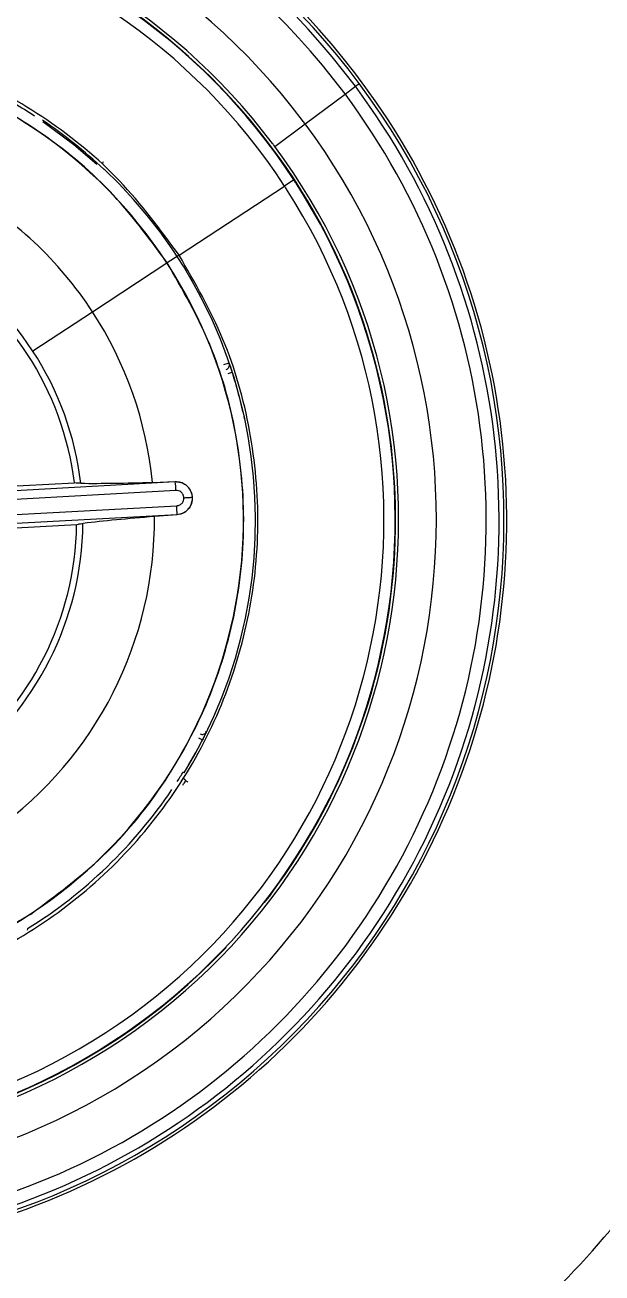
# Model space of a CAD drawing. Extents: x 943 to 1030, y 781 to 934.
# Drawn here: x 1021.084 to 1021.871, y 854.931 to 856.631 of the extents above; entities that cross this region are included whole.
import ezdxf

# ---------------------------------------------------------------- set-up
doc = ezdxf.new("R2010")
doc.units = 0
doc.header["$MEASUREMENT"] = 0
doc.layers.add('1', color=4, linetype='Continuous')

# ---------------------------------------------------------------- blocks, each defined once
blk = doc.blocks.new('AIRA')
at = {"layer": '1', "color": 3, "linetype": 'Continuous', "lineweight": 25}
for p, q in [((78.3433, 53.3715), (78.3574, 53.382)), ((78.3574, 53.382), (78.3627, 53.3859)), ((78.2888, 53.3309), (78.3433, 53.3715)), ((78.2474, 53.3001), (78.2888, 53.3309)), ((78.0124, 53.2772), (78.0123, 53.277)), ((78.0144, 53.269), (78.0146, 53.2693)), ((78.2736, 53.2544), (78.2608, 53.2461)), ((78.2736, 53.2544), (78.2742, 53.2548)), ((78.1169, 53.152), (78.2608, 53.2461)), ((78.1169, 53.152), (78.1007, 53.1414)), ((77.9988, 53.0749), (78.1004, 53.1413)), ((77.9173, 53.0216), (77.9988, 53.0749)), ((78.1782, 53.0028), (78.1838, 53.0047)), ((78.1838, 53.0047), (78.1853, 53.0039)), ((78.1837, 52.9908), (78.1893, 52.9926)), ((78.1117, 52.8429), (77.6824, 52.8189)), ((78.1126, 52.8312), (77.6833, 52.8071)), ((77.7266, 52.8282), (77.9742, 52.8418)), ((78.0808, 52.8423), (78.1117, 52.8433)), ((78.1117, 52.8429), (78.1117, 52.8433)), ((78.1343, 52.8264), (78.135, 52.8219)), ((78.135, 52.8219), (78.1348, 52.8174)), ((77.6844, 52.787), (78.1137, 52.8103)), ((77.6848, 52.7752), (78.1142, 52.7985)), ((78.1142, 52.7982), (78.0834, 52.7958)), ((78.1142, 52.7982), (78.1142, 52.7985)), ((77.9773, 52.7845), (77.7296, 52.7709)), ((78.1436, 52.494), (78.1489, 52.4913)), ((78.1535, 52.5038), (78.154, 52.5021)), ((78.1238, 52.4465), (78.1237, 52.4466)), ((78.1237, 52.4384), (78.1238, 52.4383)), ((78.1256, 52.4363), (78.1255, 52.4363)), ((78.242, 52.2807), (78.2329, 52.2699)), ((77.9146, 52.254), (77.9144, 52.2543)), ((77.9104, 52.234), (77.9098, 52.2322))]:
    blk.add_line(p, q, dxfattribs=at)
at = {"layer": '1', "color": 3, "linetype": 'Continuous', "lineweight": 25, "flags": 128}
for points in [[(77.931, 53.3341), (77.9735, 53.3028), (78.0049, 53.2761)], [(78.0133, 53.2791), (78.0129, 53.2784), (78.0124, 53.2771)], [(78.1256, 52.4363), (78.1246, 52.4372), (78.1238, 52.4383)]]:
    blk.add_lwpolyline(points, dxfattribs=at)
at = {"layer": '1', "color": 3, "linetype": 'Continuous', "lineweight": 25}
for centre, radius, start, end in [((77.5639, 52.7908), 1, 33.1576, 213.1576), ((77.5639, 52.7908), 0.9961, 36.6904, 126.6904), ((77.5639, 52.7908), 0.9895, 36.6904, 216.6904), ((77.5639, 52.7908), 0.972, 36.6904, 216.6904), ((77.5639, 52.7908), 0.9039, 37.034, 216.6904), ((77.5639, 52.7908), 0.8524, 37.034, 216.6904), ((77.5639, 52.7908), 0.8477, 33.1576, 212.8028), ((77.5639, 52.7908), 0.8324, 33.1576, 212.8028), ((77.5639, 52.7908), 0.8484, 33.1576, 76.6658), ((77.5639, 52.7908), 0.6408, 33.1576, 123.1576), ((77.5639, 52.7908), 0.9895, 216.6904, 36.6904), ((77.5639, 52.7908), 0.6557, 57.113, 62.887), ((77.5639, 52.7908), 0.9961, 306.6904, 36.6904), ((77.5639, 52.7908), 0.972, 216.6904, 36.6904), ((77.5639, 52.7908), 1, 213.1576, 33.1576), ((77.5639, 52.7908), 0.9039, 217.034, 36.6904), ((77.5639, 52.7908), 0.6569, 46.714, 56.0727), ((77.5639, 52.7908), 0.9039, 36.6904, 37.034), ((77.5639, 52.7908), 0.8524, 217.034, 36.6904), ((77.5639, 52.7908), 0.8524, 36.6904, 37.034), ((77.5639, 52.7908), 0.6573, 328.4122, 46.7178), ((77.5639, 52.7908), 0.8484, 323.0496, 33.1576), ((77.5639, 52.7908), 0.8477, 32.8028, 33.1576), ((77.5639, 52.7908), 0.8477, 213.1576, 32.8028), ((77.5639, 52.7908), 0.8324, 213.1576, 32.8028), ((77.5639, 52.7908), 0.5194, 33.1576, 60.551), ((77.5639, 52.7908), 0.8324, 32.8028, 33.1576), ((77.5639, 52.7908), 0.422, 33.1576, 59.3924), ((77.5639, 52.7908), 0.4134, 7.0987, 59.1281), ((77.5639, 52.7908), 0.6408, 303.1576, 33.1576), ((77.5639, 52.7908), 0.5194, 5.6903, 33.1576), ((77.5639, 52.7908), 0.422, 6.8319, 33.1576), ((78.1798, 53.002), 0.00591, 285.0224, 18.9069), ((77.5639, 52.7908), 0.6571, 12.113, 17.887), ((77.9223, 52.8233), 0.1905, 2.3843, 5.9333), ((77.5639, 52.7908), 0.5194, 305.6903, 0.5511), ((77.9237, 52.7972), 0.1905, 0.3817, 3.9311), ((77.5639, 52.7908), 0.4134, 307.0946, 359.1212), ((77.5639, 52.7908), 0.422, 306.8319, 359.3924), ((77.5639, 52.7908), 0.6571, 328.4139, 332.887), ((78.1487, 52.5047), 0.00591, 240.0224, 333.9069), ((77.5639, 52.7908), 0.6408, 213.1576, 303.1576), ((77.5639, 52.7908), 0.6557, 327.113, 328.4506), ((77.5639, 52.7908), 0.6557, 301.8925, 325.9581), ((77.5639, 52.7908), 0.6648, 327.113, 327.7324), ((77.5639, 52.7908), 0.8484, 213.1576, 316.6658), ((77.5639, 52.7908), 0.9961, 216.6904, 306.6904)]:
    blk.add_arc(centre, radius, start, end, dxfattribs=at)
for points, knots in [([(79.1502, 53.4417), (79.1169, 53.5092), (79.0501, 53.6447), (78.9175, 53.8296), (78.7631, 53.9976), (78.5876, 54.1437), (78.396, 54.2648), (78.2065, 54.3527), (78.0251, 54.4128), (77.8547, 54.4506), (77.6824, 54.4711), (77.4905, 54.4747), (77.2807, 54.4537), (77.0563, 54.4028), (76.915, 54.3447), (76.8444, 54.3157)], [0, 0, 0, 0, 0.082298, 0.165171, 0.248074, 0.33163, 0.41437, 0.495543, 0.559623, 0.623222, 0.686308, 0.749257, 0.832984, 0.91655, 1, 1, 1, 1]), ([(78.1853, 53.0039), (78.1854, 53.0038), (78.1855, 53.0036), (78.186, 53.0022), (78.1861, 53.0019)], [0, 0, 0, 0, 0.748586, 1, 1, 1, 1]), ([(78.1861, 53.0019), (78.1864, 53.0013), (78.1869, 52.9999), (78.188, 52.9965), (78.1889, 52.9939), (78.1893, 52.9926)], [0, 0, 0, 0, 0.302184, 0.656178, 1, 1, 1, 1]), ([(77.983, 52.841), (77.9805, 52.841), (77.9754, 52.841), (77.9746, 52.8416), (77.9742, 52.8418)], [0, 0, 0, 0, 0.500013, 1, 1, 1, 1]), ([(77.983, 52.841), (77.9975, 52.8409), (78.0259, 52.8409), (78.0628, 52.8418), (78.0808, 52.8423)], [0, 0, 0, 0, 0.512281, 1, 1, 1, 1]), ([(78.1117, 52.8433), (78.1143, 52.8431), (78.1194, 52.8428), (78.1263, 52.8391), (78.1317, 52.8336), (78.1335, 52.8288), (78.1343, 52.8264)], [0, 0, 0, 0, 0.259523, 0.51354, 0.7608, 1, 1, 1, 1]), ([(78.1343, 52.8264), (78.1335, 52.8288), (78.1317, 52.8336), (78.1262, 52.839), (78.1193, 52.8426), (78.1143, 52.8428), (78.1117, 52.8429)], [0, 0, 0, 0, 0.2500394, 0.5000525, 0.7500394, 1, 1, 1, 1]), ([(78.1235, 52.8213), (78.1232, 52.8228), (78.1227, 52.8259), (78.1197, 52.8292), (78.1162, 52.831), (78.1138, 52.8311), (78.1126, 52.8312)], [0, 0, 0, 0, 0.280906, 0.560271, 0.780588, 1, 1, 1, 1]), ([(78.1137, 52.8103), (78.1153, 52.8106), (78.1183, 52.8111), (78.1215, 52.8141), (78.1233, 52.8177), (78.1234, 52.8201), (78.1235, 52.8213)], [0, 0, 0, 0, 0.2824325, 0.5619183, 0.7780935, 1, 1, 1, 1]), ([(78.1142, 52.7985), (78.1167, 52.7989), (78.1217, 52.7997), (78.1281, 52.804), (78.133, 52.81), (78.1342, 52.8149), (78.1348, 52.8174)], [0, 0, 0, 0, 0.249961, 0.499948, 0.749961, 1, 1, 1, 1]), ([(78.1348, 52.8174), (78.1342, 52.8149), (78.133, 52.8099), (78.1282, 52.8039), (78.1218, 52.7995), (78.1167, 52.7986), (78.1142, 52.7982)], [0, 0, 0, 0, 0.243212, 0.488265, 0.739091, 1, 1, 1, 1]), ([(78.1235, 52.8213), (78.1244, 52.8214), (78.1267, 52.8215), (78.1296, 52.8216), (78.1319, 52.8218), (78.1335, 52.8219), (78.1346, 52.8219), (78.1349, 52.8219), (78.135, 52.8219)], [0, 0, 0, 0, 0.164206, 0.392017, 0.529747, 0.680081, 0.83869, 1, 1, 1, 1]), ([(78.0833, 52.7958), (78.0654, 52.7942), (78.0286, 52.7911), (78.0004, 52.7879), (77.986, 52.7863)], [0, 0, 0, 0, 0.487205, 1, 1, 1, 1]), ([(77.9773, 52.7845), (77.9777, 52.7848), (77.9785, 52.7854), (77.9835, 52.786), (77.986, 52.7863)], [0, 0, 0, 0, 0.499986, 1, 1, 1, 1]), ([(78.1532, 52.5002), (78.1531, 52.4998), (78.1527, 52.499), (78.1517, 52.497), (78.1504, 52.4944), (78.1494, 52.4924), (78.1489, 52.4913)], [0, 0, 0, 0, 0.173948, 0.422243, 0.697274, 1, 1, 1, 1]), ([(78.154, 52.5021), (78.154, 52.502), (78.154, 52.5018), (78.1537, 52.5012), (78.1533, 52.5004), (78.1532, 52.5002)], [0, 0, 0, 0, 0.379837, 0.81347, 1, 1, 1, 1]), ([(78.1237, 52.4466), (78.1237, 52.4467), (78.1235, 52.4468), (78.123, 52.4474), (78.1228, 52.4477)], [0, 0, 0, 0, 0.594277, 1, 1, 1, 1]), ([(78.1247, 52.4371), (78.1246, 52.4373), (78.1241, 52.4377), (78.1237, 52.4383), (78.1235, 52.4387)], [0, 0, 0, 0, 0.305442, 1, 1, 1, 1]), ([(78.1246, 52.4372), (78.1247, 52.4371), (78.1248, 52.437), (78.1258, 52.4362), (78.1272, 52.4351), (78.1282, 52.4342), (78.1288, 52.4338)], [0, 0, 0, 0, 0.249785, 0.499798, 0.749926, 1, 1, 1, 1]), ([(78.5139, 51.2544), (78.5365, 51.2697), (78.5823, 51.3008), (78.649, 51.3524), (78.7135, 51.4074), (78.7745, 51.4651), (78.8326, 51.5257), (78.8895, 51.5912), (78.944, 51.6607), (79.0019, 51.7433), (79.0543, 51.8297), (79.103, 51.9227), (79.1433, 52.0114), (79.1805, 52.1063), (79.2008, 52.1723), (79.211, 52.2059)], [0, 0, 0, 0, 0.0682557, 0.1384629, 0.2106021, 0.2798625, 0.3478348, 0.4198194, 0.4957839, 0.5676049, 0.6706912, 0.7470072, 0.8285547, 0.9128964, 1, 1, 1, 1])]:
    blk.add_open_spline(points, degree=3, knots=knots, dxfattribs=at)
for points in [[(79.06, 52.7908), (79.0576, 52.7255), (79.0526, 52.5949), (79.0129, 52.4025), (78.9502, 52.2166), (78.8633, 52.0406), (78.7543, 51.8774), (78.6249, 51.7299), (78.4773, 51.6005), (78.3141, 51.4914), (78.1381, 51.4046), (77.9523, 51.3415), (77.7598, 51.3032), (77.5639, 51.2904), (77.3681, 51.3032), (77.1756, 51.3415), (76.9898, 51.4046), (76.8138, 51.4914), (76.6506, 51.6005), (76.503, 51.7299), (76.3736, 51.8774), (76.2646, 52.0406), (76.1778, 52.2166), (76.1147, 52.4025), (76.0764, 52.5949), (76.0636, 52.7908), (76.0764, 52.9866), (76.1147, 53.1791), (76.1778, 53.3649), (76.2646, 53.541), (76.3736, 53.7041), (76.503, 53.8517), (76.6506, 53.9811), (76.8138, 54.0901), (76.9898, 54.1769), (77.1756, 54.24), (77.3681, 54.2783), (77.5639, 54.2911), (77.7598, 54.2783), (77.9523, 54.24), (78.1381, 54.1769), (78.3141, 54.0901), (78.4773, 53.9811), (78.6249, 53.8517), (78.7543, 53.7041), (78.8633, 53.541), (78.9502, 53.3649), (79.0129, 53.1791), (79.0526, 52.9866), (79.0576, 52.8561), (79.06, 52.7908)], [(78.1169, 53.152), (78.0912, 53.1869), (78.0398, 53.2566), (77.9387, 53.3395), (77.8247, 53.4023), (77.7003, 53.4414), (77.5708, 53.4555), (77.441, 53.4441), (77.3159, 53.4075), (77.2004, 53.3473), (77.0988, 53.2657), (77.0151, 53.1658), (76.9525, 53.0515), (76.9134, 52.9272), (76.8992, 52.7976), (76.9109, 52.668), (76.9462, 52.5421), (76.9894, 52.4671), (77.011, 52.4295)], [(78.1007, 53.1414), (78.0757, 53.1753), (78.0258, 53.2429), (77.9277, 53.3234), (77.8171, 53.3844), (77.6964, 53.4223), (77.5706, 53.4361), (77.4448, 53.4247), (77.3226, 53.3904), (77.2497, 53.3485), (77.2133, 53.3275)], [(77.011, 52.4295), (77.0367, 52.3947), (77.0881, 52.325), (77.1892, 52.2421), (77.3032, 52.1792), (77.4275, 52.1402), (77.5571, 52.1261), (77.6869, 52.1375), (77.812, 52.174), (77.9275, 52.2343), (78.0291, 52.3159), (78.1128, 52.4158), (78.1754, 52.5301), (78.2145, 52.6543), (78.2287, 52.7839), (78.217, 52.9135), (78.1816, 53.0394), (78.1385, 53.1145), (78.1169, 53.152)], [(77.9146, 52.254), (77.9484, 52.279), (78.0161, 52.3289), (78.0966, 52.427), (78.1576, 52.5376), (78.1954, 52.6584), (78.2092, 52.7841), (78.1978, 52.9099), (78.1635, 53.0321), (78.1216, 53.105), (78.1007, 53.1414)], [(77.0272, 52.4401), (77.0522, 52.4063), (77.1021, 52.3386), (77.2002, 52.2582), (77.3108, 52.1972), (77.4315, 52.1593), (77.5573, 52.1455), (77.6831, 52.1569), (77.8053, 52.1912), (77.8782, 52.2331), (77.9146, 52.254)], [(78.5139, 51.2544), (78.4529, 51.2195), (78.3309, 51.1496), (78.134, 51.0728), (77.9302, 51.0177), (77.7213, 50.9872), (77.5103, 50.9812), (77.2999, 50.9997), (77.0932, 51.0426), (76.8929, 51.1093), (76.7017, 51.1989), (76.5223, 51.3101), (76.3569, 51.4414), (76.2081, 51.5911), (76.0775, 51.7571), (75.9677, 51.9373), (75.8778, 52.1286), (75.8374, 52.2633), (75.8172, 52.3306)]]:
    blk.add_open_spline(points, degree=3, dxfattribs=at)

msp = doc.modelspace()

# ---------------------------------------------------------------- block references
at = {"layer": '1'}
msp.add_blockref('AIRA', (943.1775, 803.1658), dxfattribs=at)

doc.saveas('drawing.dxf')
